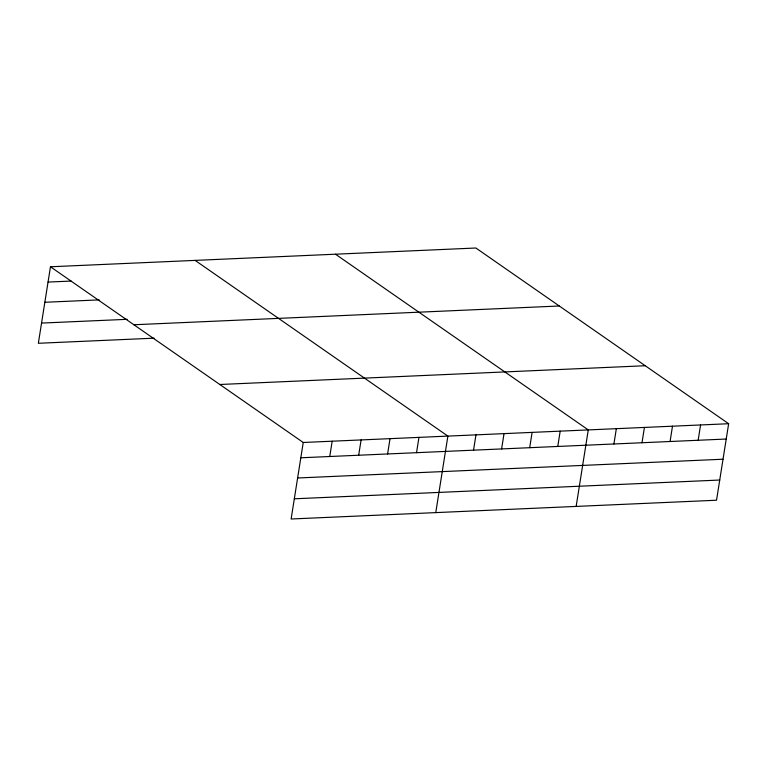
<?xml version="1.0" encoding="UTF-8"?>
<svg xmlns="http://www.w3.org/2000/svg" width="767" height="767" viewBox="0 0 767 767"><rect width="100%" height="100%" fill="white"/><g stroke="black" fill="none" stroke-linecap="round" stroke-linejoin="round"><path stroke-width="1.15" d="M50.469 266.772L303.243 442.482L291.124 518.991L716.531 500.228L728.65 423.72L475.876 248.009L50.469 266.772L38.35 343.28L154.062 338.18M329.752 456.509L332.178 441.207M358.678 455.234L361.104 439.932M387.603 453.959L390.029 438.657M416.529 452.683L418.955 437.382M435.761 512.615L447.88 436.097L195.106 260.387M473.536 450.171L475.962 434.86M501.608 448.935L504.034 433.623M529.69 447.698L532.116 432.387M557.762 446.461L560.188 431.15M576.151 506.421L588.27 429.913L335.486 254.203M613.916 443.978L616.342 428.676M641.998 442.741L644.424 427.43M670.07 441.504L672.496 426.193M698.152 440.268L700.578 424.956M48.043 282.074L71.187 281.058M44.841 302.275L99.231 299.878M41.552 323.08L127.178 319.312M133.889 324.757L559.287 305.995M219.832 384.497L645.229 365.734M303.243 442.482L728.65 423.72M300.817 457.784L726.224 439.031M297.625 477.985L723.022 459.222M294.327 498.799L719.734 480.037"/></g></svg>
